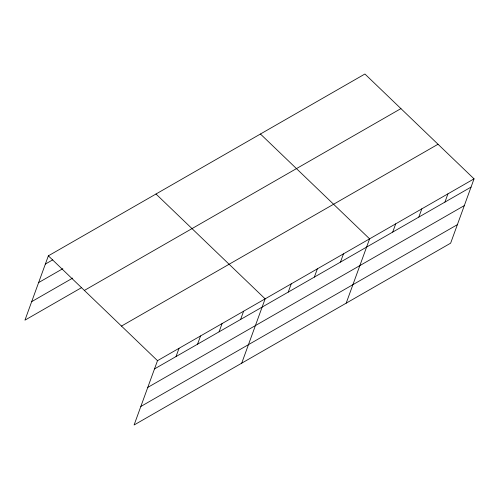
<?xml version="1.0" encoding="UTF-8"?>
<svg xmlns="http://www.w3.org/2000/svg" width="499" height="499" viewBox="0 0 499 499"><rect width="100%" height="100%" fill="white"/><g stroke="black" fill="none" stroke-linecap="round" stroke-linejoin="round"><path stroke-width="0.75" d="M474.05 178.848L157.503 360.671L134.094 424.986L450.641 243.169L474.05 178.848L364.906 74.014L48.359 255.831L24.95 320.152L81.456 287.698M176.028 356.554L179.029 348.302M197.554 344.185L200.554 335.939M219.08 331.823L222.08 323.577M240.599 319.46L243.606 311.214M241.716 363.172L265.131 298.851L155.987 194.011M288.241 292.096L291.241 283.85M314.358 277.095L317.358 268.849M340.474 262.094L343.474 253.848M346.181 303.167L369.591 238.846L260.447 134.013M392.701 232.097L395.707 223.845M418.817 217.096L421.817 208.85M444.933 202.095L447.934 193.849M45.359 264.077L52.757 259.829M38.623 282.584L62.843 268.674M31.686 301.646L72.717 278.08M84.375 290.43L400.928 108.607M121.488 326.072L438.035 144.248M154.503 368.917L471.05 187.094M147.766 387.417L464.313 205.6M140.824 406.485L457.377 224.662M48.359 255.831L157.503 360.671"/></g></svg>
